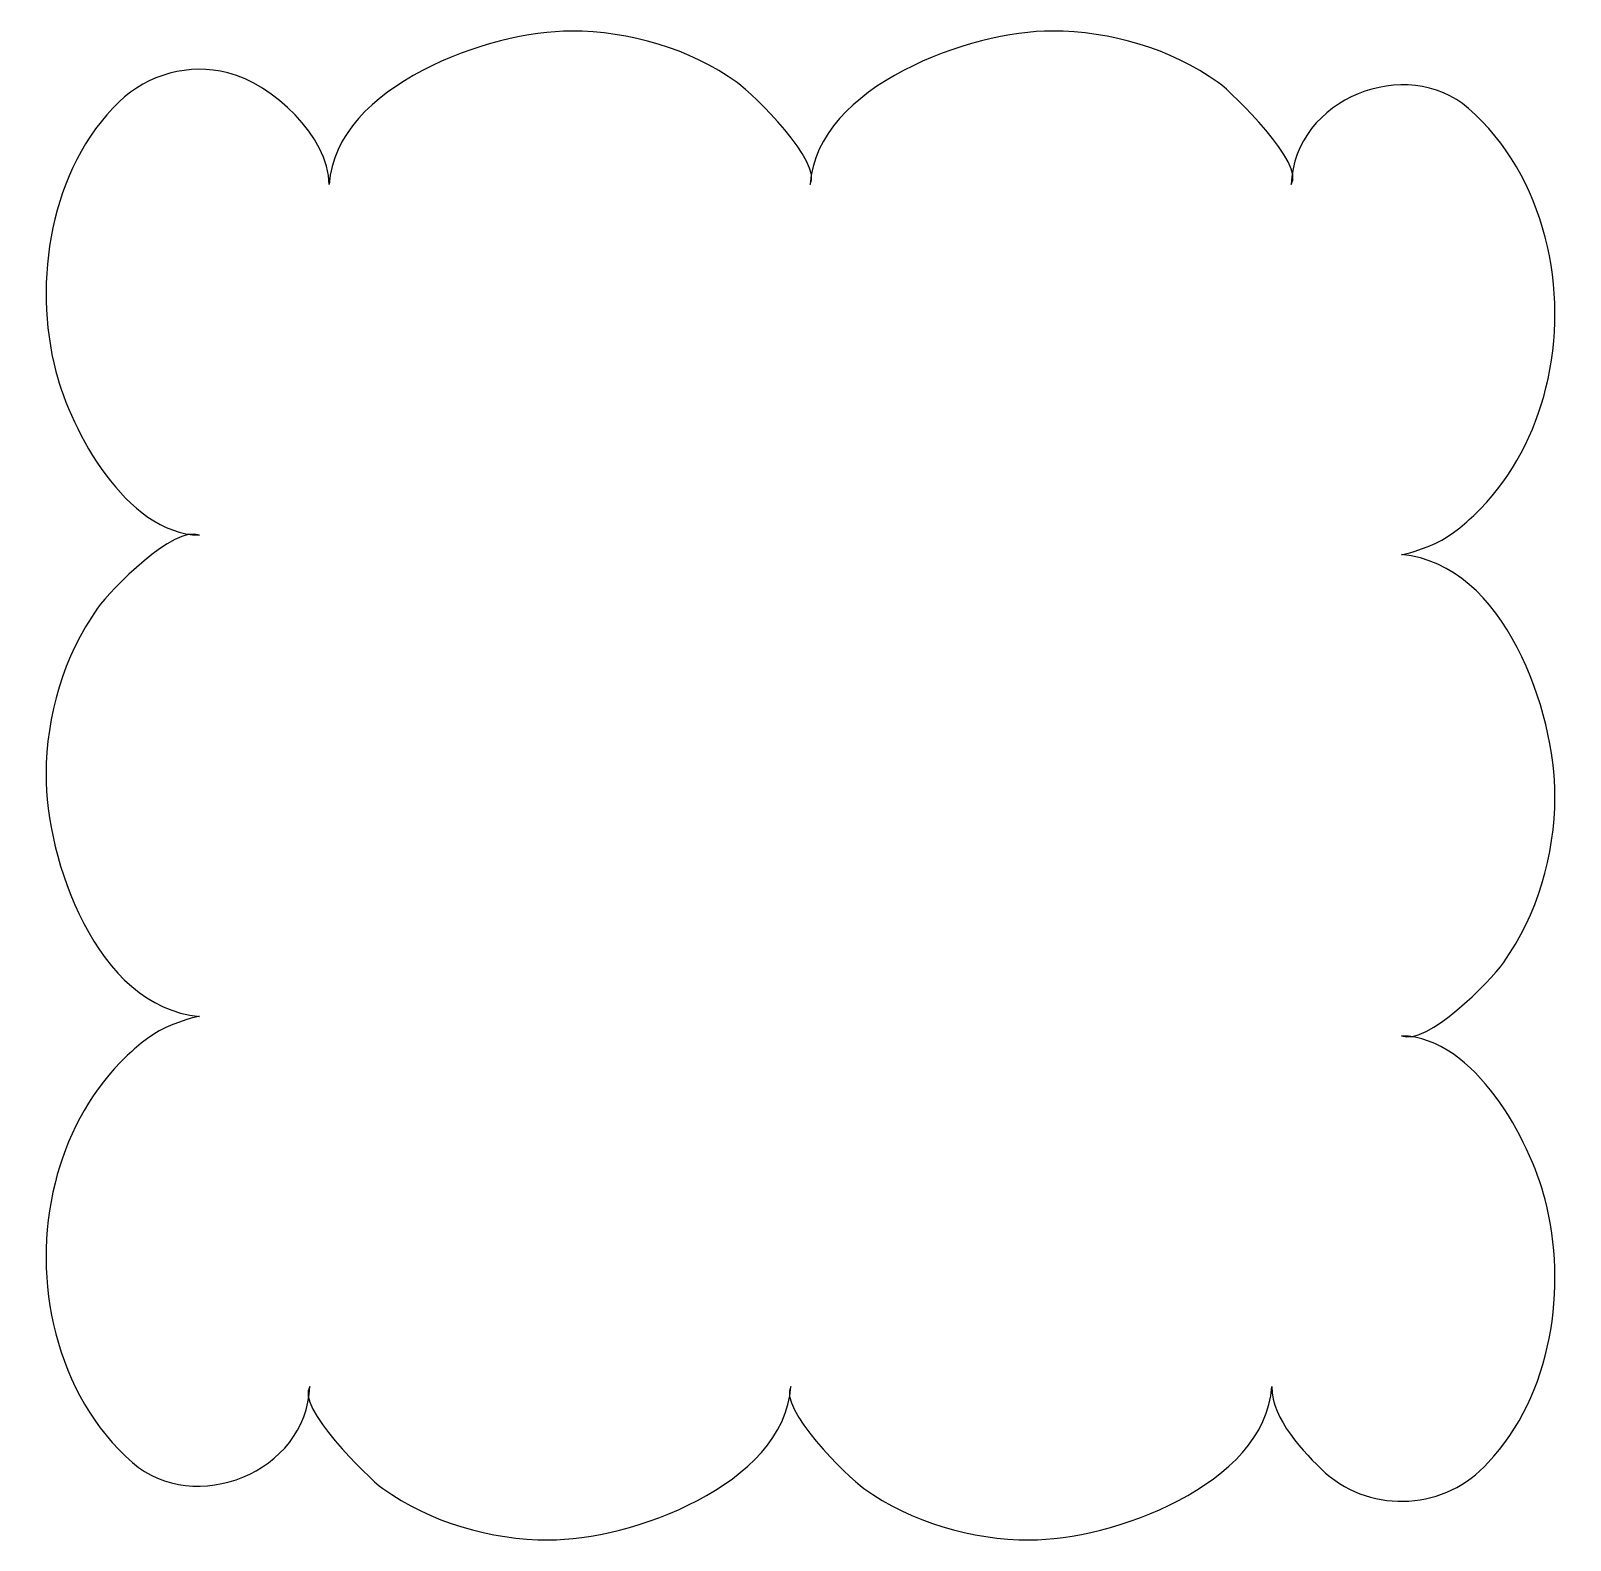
# Model space of a CAD drawing. Header units: centimetres. Extents: x -11.7 to 11.7, y -11.4 to 11.4.
import ezdxf

# ---------------------------------------------------------------- set-up
doc = ezdxf.new("R2010")
doc.units = ezdxf.units.CM
doc.header["$MEASUREMENT"] = 0
doc.layers.add('Camada 1', color=7, linetype='Continuous')

msp = doc.modelspace()

# ---------------------------------------------------------------- linework, layer by layer
at = {"layer": 'Camada 1'}
msp.add_open_spline([(7.95446, -10.4177), (7.61444, -10.093), (7.14364, -9.61305), (7.14007, -9.10714), (7.14007, -9.10714), (7.04178, -10.60939), (4.68987, -11.43484), (3.47451, -11.43031), (3.47451, -11.43031), (2.58464, -11.42706), (1.68693, -11.16771), (0.95861, -10.64989), (0.95861, -10.64989), (0.70985, -10.47304), (-0.34428, -9.43225), (-0.14626, -9.10713), (-0.14626, -9.10713), (-0.25402, -10.61073), (-2.59336, -11.43483), (-3.81466, -11.4303), (-3.81466, -11.4303), (-4.70379, -11.42705), (-5.60205, -11.1681), (-6.32937, -10.64988), (-6.32937, -10.64988), (-6.56189, -10.48422), (-7.65202, -9.40118), (-7.43512, -9.10712), (-7.43512, -9.10712), (-7.48206, -10.41379), (-9.19243, -11.07398), (-10.11927, -10.25909), (-10.11927, -10.25909), (-11.28583, -9.2334), (-11.66175, -7.49723), (-11.29427, -6.02319), (-11.29427, -6.02319), (-11.12428, -5.34123), (-10.7946, -4.69517), (-10.30102, -4.19108), (-10.30102, -4.19108), (-10.12952, -4.0159), (-9.93119, -3.83842), (-9.71534, -3.71853), (-9.71534, -3.71853), (-9.45954, -3.57645), (-9.10563, -3.49094), (-9.10727, -3.49863), (-9.10727, -3.49863), (-10.67647, -3.35309), (-11.43508, -1.11427), (-11.43032, 0.16962), (-11.43032, 0.16962), (-11.42704, 1.05859), (-11.16822, 1.95852), (-10.64993, 2.68591), (-10.64993, 2.68591), (-10.44824, 2.96901), (-9.48957, 3.95308), (-9.10725, 3.7906), (-9.10725, 3.7906), (-10.22758, 3.83029), (-11.04532, 5.36863), (-11.28117, 6.27258), (-11.28117, 6.27258), (-11.63772, 7.63955), (-11.36848, 9.34267), (-10.32335, 10.35849), (-10.32335, 10.35849), (-9.89205, 10.77772), (-9.25861, 10.94666), (-8.67582, 10.79794), (-8.67582, 10.79794), (-8.00013, 10.62551), (-7.146, 9.8343), (-7.14097, 9.10723), (-7.14097, 9.10723), (-7.04262, 10.60951), (-4.69077, 11.43488), (-3.47543, 11.4304), (-3.47543, 11.4304), (-2.58553, 11.42709), (-1.68785, 11.16783), (-0.95948, 10.64998), (-0.95948, 10.64998), (-0.71075, 10.47313), (0.34335, 9.43237), (0.14539, 9.10725), (0.14539, 9.10725), (0.25302, 10.61085), (2.59255, 11.4349), (3.81373, 11.43042), (3.81373, 11.43042), (4.70286, 11.42711), (5.60118, 11.16816), (6.32844, 10.65), (6.32844, 10.65), (6.56104, 10.48432), (7.65109, 9.40143), (7.43424, 9.10727), (7.43424, 9.10727), (7.48126, 10.41394), (9.19155, 11.07418), (10.11839, 10.25924), (10.11839, 10.25924), (11.28491, 9.23348), (11.66091, 7.49739), (11.29335, 6.02331), (11.29335, 6.02331), (11.12336, 5.34135), (10.79374, 4.69529), (10.30013, 4.19123), (10.30013, 4.19123), (10.12863, 4.01605), (9.93027, 3.83849), (9.71445, 3.71863), (9.71445, 3.71863), (9.45876, 3.57668), (9.10469, 3.49085), (9.10636, 3.49879), (9.10636, 3.49879), (10.67558, 3.35324), (11.43419, 1.11442), (11.42943, -0.16947), (11.42943, -0.16947), (11.42618, -1.05844), (11.16731, -1.95845), (10.64904, -2.68582), (10.64904, -2.68582), (10.44735, -2.96892), (9.48868, -3.95294), (9.10633, -3.79046), (9.10633, -3.79046), (10.22666, -3.83015), (11.04446, -5.36846), (11.28023, -6.27244), (11.28023, -6.27244), (11.6253, -7.59515), (11.38749, -9.2403), (10.41687, -10.25902), (10.41687, -10.25902), (9.7895, -10.97293), (8.66831, -11.04519), (7.95446, -10.4177)], degree=3, knots=[0, 0, 0, 0, 0.02702703, 0.02702703, 0.02702703, 0.02702703, 0.05405405, 0.05405405, 0.05405405, 0.05405405, 0.08108108, 0.08108108, 0.08108108, 0.08108108, 0.10810811, 0.10810811, 0.10810811, 0.10810811, 0.13513514, 0.13513514, 0.13513514, 0.13513514, 0.16216216, 0.16216216, 0.16216216, 0.16216216, 0.18918919, 0.18918919, 0.18918919, 0.18918919, 0.21621622, 0.21621622, 0.21621622, 0.21621622, 0.24324324, 0.24324324, 0.24324324, 0.24324324, 0.27027027, 0.27027027, 0.27027027, 0.27027027, 0.2972973, 0.2972973, 0.2972973, 0.2972973, 0.32432432, 0.32432432, 0.32432432, 0.32432432, 0.35135135, 0.35135135, 0.35135135, 0.35135135, 0.37837838, 0.37837838, 0.37837838, 0.37837838, 0.40540541, 0.40540541, 0.40540541, 0.40540541, 0.43243243, 0.43243243, 0.43243243, 0.43243243, 0.45945946, 0.45945946, 0.45945946, 0.45945946, 0.48648649, 0.48648649, 0.48648649, 0.48648649, 0.51351351, 0.51351351, 0.51351351, 0.51351351, 0.54054054, 0.54054054, 0.54054054, 0.54054054, 0.56756757, 0.56756757, 0.56756757, 0.56756757, 0.59459459, 0.59459459, 0.59459459, 0.59459459, 0.62162162, 0.62162162, 0.62162162, 0.62162162, 0.64864865, 0.64864865, 0.64864865, 0.64864865, 0.67567568, 0.67567568, 0.67567568, 0.67567568, 0.7027027, 0.7027027, 0.7027027, 0.7027027, 0.72972973, 0.72972973, 0.72972973, 0.72972973, 0.75675676, 0.75675676, 0.75675676, 0.75675676, 0.78378378, 0.78378378, 0.78378378, 0.78378378, 0.81081081, 0.81081081, 0.81081081, 0.81081081, 0.83783784, 0.83783784, 0.83783784, 0.83783784, 0.86486486, 0.86486486, 0.86486486, 0.86486486, 0.89189189, 0.89189189, 0.89189189, 0.89189189, 0.91891892, 0.91891892, 0.91891892, 0.91891892, 0.94594595, 0.94594595, 0.94594595, 0.94594595, 1, 1, 1, 1], dxfattribs=at)

doc.saveas('drawing.dxf')
